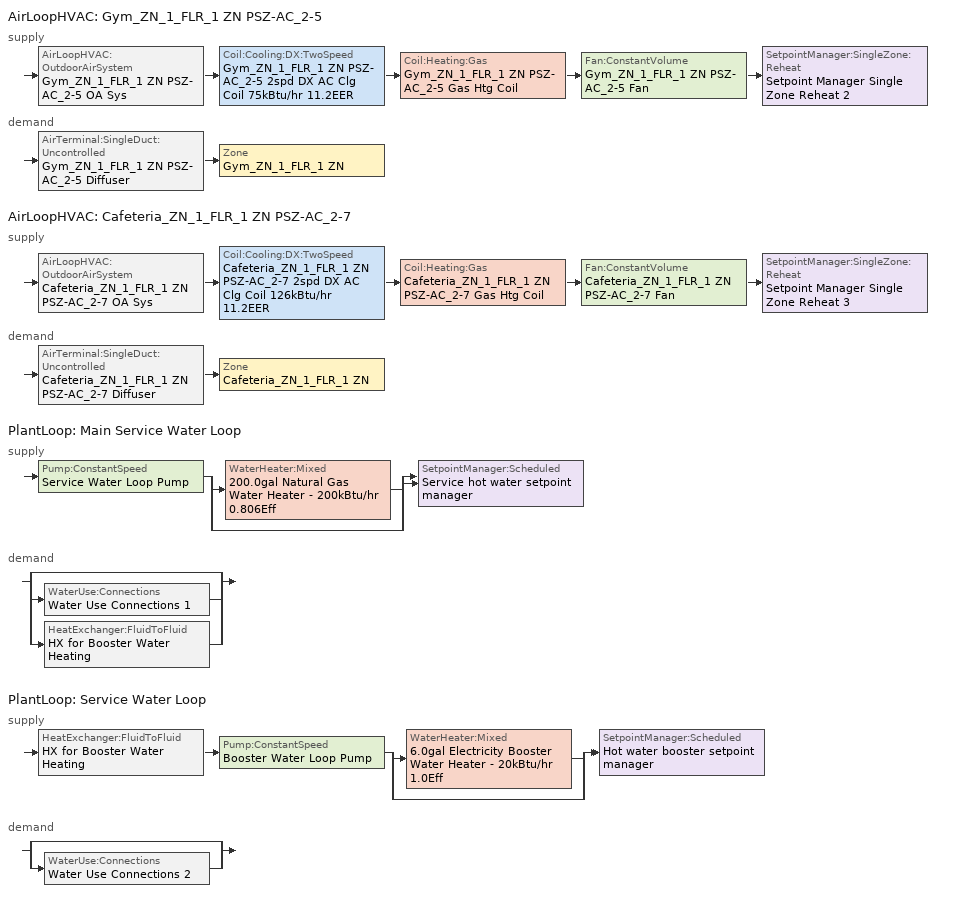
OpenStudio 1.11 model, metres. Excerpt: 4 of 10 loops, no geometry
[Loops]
AirLoopHVAC 'Gym_ZN_1_FLR_1 ZN PSZ-AC_2-5'
 supply: AirLoopHVAC:OutdoorAirSystem 'Gym_ZN_1_FLR_1 ZN PSZ-AC_2-5 OA Sys' > Coil:Cooling:DX:TwoSpeed 'Gym_ZN_1_FLR_1 ZN PSZ-AC_2-5 2spd DX AC Clg Coil 75kBtu/hr 11.2EER' > Coil:Heating:Gas 'Gym_ZN_1_FLR_1 ZN PSZ-AC_2-5 Gas Htg Coil' > Fan:ConstantVolume 'Gym_ZN_1_FLR_1 ZN PSZ-AC_2-5 Fan' > SetpointManager:SingleZone:Reheat 'Setpoint Manager Single Zone Reheat 2'
 demand: AirTerminal:SingleDuct:Uncontrolled 'Gym_ZN_1_FLR_1 ZN PSZ-AC_2-5 Diffuser' > Zone 'Gym_ZN_1_FLR_1 ZN'
AirLoopHVAC 'Cafeteria_ZN_1_FLR_1 ZN PSZ-AC_2-7'
 supply: AirLoopHVAC:OutdoorAirSystem 'Cafeteria_ZN_1_FLR_1 ZN PSZ-AC_2-7 OA Sys' > Coil:Cooling:DX:TwoSpeed 'Cafeteria_ZN_1_FLR_1 ZN PSZ-AC_2-7 2spd DX AC Clg Coil 126kBtu/hr 11.2EER' > Coil:Heating:Gas 'Cafeteria_ZN_1_FLR_1 ZN PSZ-AC_2-7 Gas Htg Coil' > Fan:ConstantVolume 'Cafeteria_ZN_1_FLR_1 ZN PSZ-AC_2-7 Fan' > SetpointManager:SingleZone:Reheat 'Setpoint Manager Single Zone Reheat 3'
 demand: AirTerminal:SingleDuct:Uncontrolled 'Cafeteria_ZN_1_FLR_1 ZN PSZ-AC_2-7 Diffuser' > Zone 'Cafeteria_ZN_1_FLR_1 ZN'
PlantLoop 'Main Service Water Loop'
 supply: Pump:ConstantSpeed 'Service Water Loop Pump' > split
  | WaterHeater:Mixed '200.0gal Natural Gas Water Heater - 200kBtu/hr 0.806Eff'
  | bypass
  join > SetpointManager:Scheduled 'Service hot water setpoint manager'
 demand: split
  | bypass
  | WaterUse:Connections 'Water Use Connections 1'
  | HeatExchanger:FluidToFluid 'HX for Booster Water Heating'
PlantLoop 'Service Water Loop'
 supply: HeatExchanger:FluidToFluid 'HX for Booster Water Heating' > Pump:ConstantSpeed 'Booster Water Loop Pump' > split
  | WaterHeater:Mixed '6.0gal Electricity Booster Water Heater - 20kBtu/hr 1.0Eff'
  | bypass
  join > SetpointManager:Scheduled 'Hot water booster setpoint manager'
 demand: split
  | bypass
  | WaterUse:Connections 'Water Use Connections 2'
[SizingPeriod:DesignDay] Barometric Pressure {Pa}=81198; Sky Clearness=0; Rain Indicator=0; Snow Indicator=0; Day of Month=21; Daylight Saving Time Indicator=0; Dry-Bulb Temperature Range Modifier Type=DefaultMultipliers
Name | Maximum Dry-Bulb Temperature {C} | Daily Dry-Bulb Temperature Range {deltaC} | Humidity Indicating Conditions at Maximum Dry-Bulb | Wind Speed {m/s} | Wind Direction {deg} | Month | Day Type | Humidity Indicating Type | Solar Model Indicator | ASHRAE Taub | ASHRAE Taud
Denver Centennial  Golden   N Ann Clg .4% Condns Enth=>MDB | 27.3 | 15.2 | 59700 | 4.9 | 0 | 7 | SummerDesignDay | Enthalpy | ASHRAETau | 0.424 | 2.025
Denver Centennial  Golden   N Ann Hum_n 99.6% Condns DP=>MCDB | -10.9 | 0 | -21.6 | 3 | 340 | 12 | WinterDesignDay | Dewpoint | ASHRAEClearSky
Denver Centennial  Golden   N Ann Htg Wind 99.6% Condns WS=>MCDB | 3.9 | 0 | 3.9 | 12.2 | 340 | 12 | WinterDesignDay | Wetbulb | ASHRAEClearSky
Denver Centennial  Golden   N Ann Htg 99.6% Condns DB | -18.8 | 0 | -18.8 | 3 | 340 | 12 | WinterDesignDay | Wetbulb | ASHRAEClearSky
Denver Centennial  Golden   N Ann Clg .4% Condns DB=>MWB | 33 | 15.2 | 15.7 | 4.9 | 0 | 7 | SummerDesignDay | Wetbulb | ASHRAETau | 0.424 | 2.025
[Sizing:Zone] Zone Cooling Design Supply Air Temperature Input Method=SupplyAirTemperature; Zone Cooling Design Supply Air Temperature {C}=12.8; Zone Cooling Design Supply Air Temperature Difference {deltaC}=11.11; Zone Heating Design Supply Air Temperature Input Method=SupplyAirTemperature; Zone Heating Design Supply Air Temperature {C}=40; Zone Heating Design Supply Air Temperature Difference {deltaC}=11.11; Zone Cooling Design Supply Air Humidity Ratio {kg-H2O/kg-air}=0.0085; Zone Heating Design Supply Air Humidity Ratio {kg-H2O/kg-air}=0.008; Cooling Design Air Flow Method=DesignDay; Heating Design Air Flow Method=DesignDay; Account for Dedicated Outdoor Air System=No; Dedicated Outdoor Air System Control Strategy=NeutralSupplyAir; Dedicated Outdoor Air Low Setpoint Temperature for Design {C}=autosize; Dedicated Outdoor Air High Setpoint Temperature for Design {C}=autosize
Gym_ZN_1_FLR_1 ZN; Cafeteria_ZN_1_FLR_1 ZN
[Zone equipment]
Gym_ZN_1_FLR_1 ZN: Gym_ZN_1_FLR_1 ZN PSZ-AC_2-5 Diffuser
Cafeteria_ZN_1_FLR_1 ZN: Cafeteria_ZN_1_FLR_1 ZN PSZ-AC_2-7 Diffuser
[PlantLoop] Plant Loop Volume {m3}=Autocalculate; Load Distribution Scheme=Optimal
Name | Maximum Loop Temperature {C} | Minimum Loop Temperature {C}
Main Service Water Loop | 60 | 10
Service Water Loop
[Sizing:Plant] Loop Type=Heating; Loop Design Temperature Difference {deltaC}=5; Sizing Option=NonCoincident; Zone Timesteps in Averaging Window=1; Coincident Sizing Factor Mode=None
Name | Design Loop Exit Temperature {C}
Main Service Water Loop | 60
Service Water Loop | 82.2222
[SetpointManager:Scheduled] Control Variable=Temperature
Name | Schedule
Service hot water setpoint manager | Service Water Loop Temp - 140F
Hot water booster setpoint manager | Service Water Booster Temp - 180.00000000000006F
[AirLoopHVAC] Availability Schedule=SchoolPrimary HVACOperationSchd; Design Supply Air Flow Rate {m3/s}=AutoSize
Name | Availability Manager
Gym_ZN_1_FLR_1 ZN PSZ-AC_2-5 | Availability Manager Night Cycle 6
Cafeteria_ZN_1_FLR_1 ZN PSZ-AC_2-7 | Availability Manager Night Cycle 7
[Sizing:System] Type of Load to Size On=Sensible; Design Outdoor Air Flow Rate {m3/s}=Autosize; Minimum System Air Flow Ratio=1; Preheat Design Temperature {C}=7; Preheat Design Humidity Ratio {kg-H2O/kg-Air}=0.008; Precool Design Temperature {C}=12.8; Precool Design Humidity Ratio {kg-H2O/kg-Air}=0.008; Central Cooling Design Supply Air Temperature {C}=12.8; Central Heating Design Supply Air Temperature {C}=40; Sizing Option=Coincident; 100% Outdoor Air in Cooling=No; 100% Outdoor Air in Heating=No; Central Cooling Design Supply Air Humidity Ratio {kg-H2O/kg-Air}=0.0085; Central Heating Design Supply Air Humidity Ratio {kg-H2O/kg-Air}=0.008; Cooling Design Air Flow Method=DesignDay; Cooling Design Air Flow Rate {m3/s}=0; Heating Design Air Flow Method=DesignDay; Heating Design Air Flow Rate {m3/s}=0; System Outdoor Air Method=ZoneSum; Zone Maximum Outdoor Air Fraction=1; Cooling Supply Air Flow Rate Per Floor Area {m3/s-m2}=0.00996765; Cooling Fraction of Autosized Cooling Supply Air Flow Rate=1; Cooling Supply Air Flow Rate Per Unit Cooling Capacity {m3/s-W}=3.94755e-05; Heating Supply Air Flow Rate Per Floor Area {m3/s-m2}=0.00996765; Heating Fraction of Autosized Heating Supply Air Flow Rate=1; Heating Fraction of Autosized Cooling Supply Air Flow Rate=1; Heating Supply Air Flow Rate Per Unit Heating Capacity {m3/s-W}=3.15882e-05; Cooling Design Capacity Method=CoolingDesignCapacity; Cooling Design Capacity {W}=autosize; Cooling Design Capacity Per Floor Area {W/m2}=234.7; Fraction of Autosized Cooling Design Capacity=1; Heating Design Capacity Method=HeatingDesignCapacity; Heating Design Capacity {W}=autosize; Heating Design Capacity Per Floor Area {W/m2}=157; Fraction of Autosized Heating Design Capacity=1; Central Cooling Capacity Control Method=OnOff
Gym_ZN_1_FLR_1 ZN PSZ-AC_2-5; Cafeteria_ZN_1_FLR_1 ZN PSZ-AC_2-7
[AvailabilityManager:NightCycle] Control Type=CycleOnAny; Thermostat Tolerance {deltaC}=1; Cycling Run Time {s}=3600
Availability Manager Night Cycle 6; Availability Manager Night Cycle 7
[Coil:Cooling:DX:TwoSpeed] Availability Schedule=Always On Discrete; Rated High Speed Total Cooling Capacity {W}=Autosize; Rated High Speed Sensible Heat Ratio=Autosize; Rated High Speed COP {W/W}=3.86542; Rated High Speed Air Flow Rate {m3/s}=Autosize; Rated Low Speed Total Cooling Capacity {W}=Autosize; Rated Low Speed Sensible Heat Ratio=0.69; Rated Low Speed COP {W/W}=3.86542; Condenser Type=AirCooled; High Speed Evaporative Condenser Effectiveness=0; High Speed Evaporative Condenser Air Flow Rate {m3/s}=Autosize; High Speed Evaporative Condenser Pump Rated Power Consumption {W}=Autosize; Low Speed Evaporative Condenser Effectiveness=0; Low Speed Evaporative Condenser Air Flow Rate {m3/s}=Autosize; Low Speed Evaporative Condenser Pump Rated Power Consumption {W}=Autosize; Basin Heater Capacity {W/K}=10; Basin Heater Setpoint Temperature {C}=2
Name | Total Cooling Capacity Function of Temperature Curve | Total Cooling Capacity Function of Flow Fraction Curve | Energy Input Ratio Function of Temperature Curve | Energy Input Ratio Function of Flow Fraction Curve | Part Load Fraction Correlation Curve | Low Speed Total Cooling Capacity Function of Temperature Curve | Low Speed Energy Input Ratio Function of Temperature Curve
Gym_ZN_1_FLR_1 ZN PSZ-AC_2-5 2spd DX AC Clg Coil 75kBtu/hr 11.2EER | CoilClgDXQRatio_fTwbToadbSI 2 | CoilClgDXDblQRatio_fCFMRatio 1 | CoilClgDXEIRRatio_fTwbToadbSI 2 | CoilClgDXDblEIRRatio_fCFMRatio 1 | CoilClgDXEIRRatio_fQFrac 1 | CoilClgDXQRatio_fTwbToadbSI 3 | CoilClgDXEIRRatio_fTwbToadbSI 3
Cafeteria_ZN_1_FLR_1 ZN PSZ-AC_2-7 2spd DX AC Clg Coil 126kBtu/hr 11.2EER | CoilClgDXQRatio_fTwbToadbSI | CoilClgDXDblQRatio_fCFMRatio | CoilClgDXEIRRatio_fTwbToadbSI | CoilClgDXDblEIRRatio_fCFMRatio | CoilClgDXEIRRatio_fQFrac | CoilClgDXQRatio_fTwbToadbSI 1 | CoilClgDXEIRRatio_fTwbToadbSI 1
[Controller:OutdoorAir] Minimum Outdoor Air Flow Rate {m3/s}=Autosize; Maximum Outdoor Air Flow Rate {m3/s}=Autosize; Economizer Control Type=DifferentialDryBulb; Economizer Control Action Type=ModulateFlow; Economizer Maximum Limit Dry-Bulb Temperature {C}=28; Economizer Maximum Limit Enthalpy {J/kg}=64000; Economizer Minimum Limit Dry-Bulb Temperature {C}=-100; Lockout Type=NoLockout; Minimum Limit Type=FixedMinimum; Minimum Outdoor Air Schedule=SchoolPrimary HVACOperationSchd; High Humidity Control=No; Heat Recovery Bypass Control Type=BypassWhenOAFlowGreaterThanMinimum
Name | Controller Mechanical Ventilation
Gym_ZN_1_FLR_1 ZN PSZ-AC_2-5 OA Sys Controller | Controller Mechanical Ventilation 2
Cafeteria_ZN_1_FLR_1 ZN PSZ-AC_2-7 OA Sys Controller | Controller Mechanical Ventilation 3
[Controller:MechanicalVentilation] Availability Schedule=Always On Discrete; System Outdoor Air Method=ZoneSum
Controller Mechanical Ventilation 2; Controller Mechanical Ventilation 3
[AirLoopHVAC:OutdoorAirSystem]
Name | Controller
Gym_ZN_1_FLR_1 ZN PSZ-AC_2-5 OA Sys | Gym_ZN_1_FLR_1 ZN PSZ-AC_2-5 OA Sys Controller
Cafeteria_ZN_1_FLR_1 ZN PSZ-AC_2-7 OA Sys | Cafeteria_ZN_1_FLR_1 ZN PSZ-AC_2-7 OA Sys Controller
[SetpointManager:SingleZone:Reheat] Minimum Supply Air Temperature {C}=10; Maximum Supply Air Temperature {C}=50
Name | Control Zone
Setpoint Manager Single Zone Reheat 2 | Gym_ZN_1_FLR_1 ZN
Setpoint Manager Single Zone Reheat 3 | Cafeteria_ZN_1_FLR_1 ZN
[Fan:ConstantVolume] Availability Schedule=SchoolPrimary HVACOperationSchd; Fan Efficiency=0.54; Pressure Rise {Pa}=622.722; Maximum Flow Rate {m3/s}=AutoSize; Motor Efficiency=0.9
Gym_ZN_1_FLR_1 ZN PSZ-AC_2-5 Fan; Cafeteria_ZN_1_FLR_1 ZN PSZ-AC_2-7 Fan
[Coil:Heating:Gas] Availability Schedule=Always On Discrete; Gas Burner Efficiency=0.8; Nominal Capacity {W}=AutoSize; Parasitic Electric Load {W}=0; Parasitic Gas Load {W}=0
Gym_ZN_1_FLR_1 ZN PSZ-AC_2-5 Gas Htg Coil; Cafeteria_ZN_1_FLR_1 ZN PSZ-AC_2-7 Gas Htg Coil
[AirTerminal:SingleDuct:Uncontrolled] Availability Schedule=Always On Discrete; Maximum Air Flow Rate {m3/s}=AutoSize
Gym_ZN_1_FLR_1 ZN PSZ-AC_2-5 Diffuser; Cafeteria_ZN_1_FLR_1 ZN PSZ-AC_2-7 Diffuser
[Pump:ConstantSpeed] Rated Flow Rate {m3/s}=autosize; Rated Power Consumption {W}=autosize; Fraction of Motor Inefficiencies to Fluid Stream=0; Pump Control Type=Intermittent
Name | Rated Pump Head {Pa} | Motor Efficiency
Service Water Loop Pump | 29891 | 0.3
Booster Water Loop Pump | 0 | 1
[WaterHeater:Mixed] Deadband Temperature Difference {deltaC}=2; Maximum Temperature Limit {C}=82.2222; Heater Control Type=Cycle; Off Cycle Parasitic Heat Fraction to Tank=0.8; On Cycle Parasitic Heat Fraction to Tank=0; Ambient Temperature Indicator=Schedule; Use Side Effectiveness=1; Source Side Effectiveness=1; Use Side Design Flow Rate {m3/s}=autosize; Source Side Design Flow Rate {m3/s}=autosize; Indirect Water Heating Recovery Time {hr}=1.5
Name | Tank Volume {m3} | Setpoint Temperature Schedule | Heater Maximum Capacity {W} | Heater Fuel Type | Heater Thermal Efficiency | Off Cycle Parasitic Fuel Consumption Rate {W} | Off Cycle Parasitic Fuel Type | On Cycle Parasitic Fuel Consumption Rate {W} | On Cycle Parasitic Fuel Type | Ambient Temperature Schedule | Off Cycle Loss Coefficient to Ambient Temperature {W/K} | On Cycle Loss Coefficient to Ambient Temperature {W/K}
200.0gal Natural Gas Water Heater - 200kBtu/hr 0.806Eff | 0.757082 | Service Water Loop Temp - 140F | 58614.2 | NaturalGas | 0.805778 | 783.965 | NaturalGas | 783.965 | NaturalGas | Water Heater Ambient Temp Schedule - 70F | 8.70878 | 8.70878
6.0gal Electricity Booster Water Heater - 20kBtu/hr 1.0Eff | 0.0227125 | Service Water Booster Temp - 180.00000000000006F | 6000.04 | Electricity | 1 | 0 | Electricity | 0 | Electricity | Water Heater Ambient Temp Schedule - 70F 1 | 0.796809 | 0.796809
[WaterUse:Connections]
Name | Water Use Equipment Name 1
Water Use Connections 1 | Main Service Water Use 1.7gal/min
Water Use Connections 2 | Booster Water Fixture - 1.0000000000000002 gal/min at 27.901234567901326F
[WaterUse:Equipment:Definition]
Name | Peak Flow Rate {m3/s} | Target Temperature Schedule | Sensible Fraction Schedule | Latent Fraction Schedule
Main Service Water Use Def 1.7gal/min | 0.000107253 | Mixed Water At Faucet Temp - 140F | Fraction Sensible - 0.2 | Fraction Latent - 0.05
Water Fixture Def - 1.0000000000000002 gal/min | 6.30902e-05 | Schedule Ruleset 5
[WaterUse:Equipment] Flow Rate Fraction Schedule=SchoolPrimary BLDG_SWH_SCH
Name | Water Use Equipment Definition
Main Service Water Use 1.7gal/min | Main Service Water Use Def 1.7gal/min
Booster Water Fixture - 1.0000000000000002 gal/min at 27.901234567901326F | Water Fixture Def - 1.0000000000000002 gal/min
[HeatExchanger:FluidToFluid]
HX for Booster Water Heating: Loop Demand Side Design Flow Rate {m3/s}=autosize; Loop Supply Side Design Flow Rate {m3/s}=autosize; Heat Exchange Model Type=Ideal; Heat Exchanger U-Factor Times Area Value {W/K}=autosize; Control Type=UncontrolledOn; Minimum Temperature Difference to Activate Heat Exchanger {deltaC}=0.01; Heat Transfer Metering End Use Type=LoopToLoop; Component Override Cooling Control Temperature Mode=Loop; Sizing Factor=1; Operation Minimum Temperature Limit {C}=0; Operation Maximum Temperature Limit {C}=100
[SetpointManager:OutdoorAirPretreat] Minimum Setpoint Temperature {C}=-99; Maximum Setpoint Temperature {C}=99; Minimum Setpoint Humidity Ratio {kgWater/kgDryAir}=1e-05; Maximum Setpoint Humidity Ratio {kgWater/kgDryAir}=1
Setpoint Manager Outdoor Air Pretreat 6; Setpoint Manager Outdoor Air Pretreat 7
[Schedule:Ruleset]
Name | Default Day Schedule | Summer Design Day Schedule | Winter Design Day Schedule
SchoolPrimary HVACOperationSchd | SchoolPrimary HVACOperationSchd Default | SchoolPrimary HVACOperationSchd Summer Design Day | SchoolPrimary HVACOperationSchd Winter Design Day
Service Water Loop Temp - 140F | Service Water Loop Temp - 140F Default
Water Heater Ambient Temp Schedule - 70F | Water Heater Ambient Temp Schedule - 70F Default
Fraction Sensible - 0.2 | Schedule Day 55
Fraction Latent - 0.05 | Schedule Day 56
Mixed Water At Faucet Temp - 140F | Schedule Day 57
SchoolPrimary BLDG_SWH_SCH | SchoolPrimary BLDG_SWH_SCH Default | SchoolPrimary BLDG_SWH_SCH Summer Design Day | SchoolPrimary BLDG_SWH_SCH Winter Design Day
Service Water Booster Temp - 180.00000000000006F | Service Water Booster Temp - 180.00000000000006F Default
Water Heater Ambient Temp Schedule - 70F 1 | Water Heater Ambient Temp Schedule - 70F Default 1
Schedule Ruleset 5 | Schedule Day 62
[Schedule:Day]
SchoolPrimary HVACOperationSchd Default; SchoolPrimary BLDG_SWH_SCH Default; SchoolPrimary BLDG_SWH_SCH Sun|Sat Day; SchoolPrimary BLDG_SWH_SCH Sun|Sat Day 1; SchoolPrimary BLDG_SWH_SCH Sat Day: 24, 0, 0
SchoolPrimary HVACOperationSchd Winter Design Day; SchoolPrimary HVACOperationSchd Summer Design Day; SchoolPrimary HVACOperationSchd WntrDsn|SmrDsn|Wkdy Day: 7, 0, 0, 21, 0, 1, 24, 0, 0
Service Water Loop Temp - 140F Default; Schedule Day 57: 24, 0, 60
Water Heater Ambient Temp Schedule - 70F Default; Water Heater Ambient Temp Schedule - 70F Default 1: 24, 0, 21.1111
Schedule Day 55: 24, 0, 0.2
Schedule Day 56: 24, 0, 0.05
SchoolPrimary BLDG_SWH_SCH Summer Design Day: 7, 0, 0.05, 8, 0, 0.1, 9, 0, 0.34, 10, 0, 0.6, 11, 0, 0.63, 12, 0, 0.72, 13, 0, 0.79, 14, 0, 0.83, 15, 0, 0.61, 16, 0, 0.65, 18, 0, 0.1, 19, 0, 0.19, 20, 0, 0.25, 22, 0, 0.22, 23, 0, 0.12, 24, 0, 0.09
SchoolPrimary BLDG_SWH_SCH Wkdy Day; SchoolPrimary BLDG_SWH_SCH Wkdy Day 2: 8, 0, 0, 9, 0, 0.34, 10, 0, 0.6, 11, 0, 0.63, 12, 0, 0.72, 13, 0, 0.79, 14, 0, 0.83, 15, 0, 0.61, 16, 0, 0.65, 18, 0, 0.1, 19, 0, 0.19, 20, 0, 0.25, 24, 0, 0
SchoolPrimary BLDG_SWH_SCH Winter Design Day: 9, 0, 0.03, 13, 0, 0.05, 24, 0, 0.03
SchoolPrimary BLDG_SWH_SCH Wkdy Day 1: 8, 0, 0, 18, 0, 0.1, 19, 0, 0.19, 20, 0, 0.25, 24, 0, 0
Service Water Booster Temp - 180.00000000000006F Default: 24, 0, 82.2222
Schedule Day 62: 24, 0, -2.27709
[Schedule:Rule] Date Specification Type=DateRange
Name | Schedule Ruleset | Rule Order | Day Schedule | Apply Monday | Apply Tuesday | Apply Wednesday | Apply Thursday | Apply Friday | Start Month | Start Day | End Month | End Day | Apply Sunday | Apply Saturday
Schedule Rule 70 | SchoolPrimary HVACOperationSchd | 0 | SchoolPrimary HVACOperationSchd WntrDsn|SmrDsn|Wkdy Day | Yes | Yes | Yes | Yes | Yes | 1 | 1 | 12 | 31
Schedule Rule 89 | SchoolPrimary BLDG_SWH_SCH | 5 | SchoolPrimary BLDG_SWH_SCH Sun|Sat Day |  |  |  |  |  | 1 | 1 | 6 | 15 | Yes | Yes
Schedule Rule 90 | SchoolPrimary BLDG_SWH_SCH | 4 | SchoolPrimary BLDG_SWH_SCH Wkdy Day | Yes | Yes | Yes | Yes | Yes | 1 | 1 | 6 | 15
Schedule Rule 91 | SchoolPrimary BLDG_SWH_SCH | 3 | SchoolPrimary BLDG_SWH_SCH Sun|Sat Day 1 |  |  |  |  |  | 6 | 16 | 9 | 15 | Yes | Yes
Schedule Rule 92 | SchoolPrimary BLDG_SWH_SCH | 2 | SchoolPrimary BLDG_SWH_SCH Wkdy Day 1 | Yes | Yes | Yes | Yes | Yes | 6 | 16 | 9 | 15
Schedule Rule 93 | SchoolPrimary BLDG_SWH_SCH | 1 | SchoolPrimary BLDG_SWH_SCH Sat Day |  |  |  |  |  | 9 | 16 | 12 | 31 |  | Yes
Schedule Rule 94 | SchoolPrimary BLDG_SWH_SCH | 0 | SchoolPrimary BLDG_SWH_SCH Wkdy Day 2 | Yes | Yes | Yes | Yes | Yes | 9 | 16 | 12 | 31
[Schedule:Constant]
Always On Discrete: Value=1
[Curve:Biquadratic] Minimum Value of x=13.89; Maximum Value of x=25; Minimum Value of y=23.89; Maximum Value of y=46.11; Minimum Curve Output=0.77
Name | Coefficient1 Constant | Coefficient2 x | Coefficient3 x**2 | Coefficient4 y | Coefficient5 y**2 | Coefficient6 x*y | Maximum Curve Output
CoilClgDXQRatio_fTwbToadbSI; CoilClgDXQRatio_fTwbToadbSI 1; CoilClgDXQRatio_fTwbToadbSI 2; CoilClgDXQRatio_fTwbToadbSI 3 | 0.86779 | 0.014245 | 0.000554 | -0.007569 | 3.2e-05 | -0.000191 | 1.29
CoilClgDXEIRRatio_fTwbToadbSI; CoilClgDXEIRRatio_fTwbToadbSI 1; CoilClgDXEIRRatio_fTwbToadbSI 2; CoilClgDXEIRRatio_fTwbToadbSI 3 | 0.116709 | 0.028458 | -0.000411 | 0.021422 | 0.000162 | -0.00068 | 1.33
[Curve:Cubic]
Name | Coefficient1 Constant | Coefficient2 x | Coefficient3 x**2 | Coefficient4 x**3 | Minimum Value of x | Maximum Value of x | Minimum Curve Output | Maximum Curve Output
CoilClgDXDblQRatio_fCFMRatio; CoilClgDXDblQRatio_fCFMRatio 1 | 0.472786 | 1.243342 | -1.03871 | 0.322578 | -100 | 100 | 0.47
CoilClgDXDblEIRRatio_fCFMRatio; CoilClgDXDblEIRRatio_fCFMRatio 1 | 1.007948 | 0.345441 | -0.692289 | 0.338899 | 0 | 1
CoilClgDXEIRRatio_fQFrac; CoilClgDXEIRRatio_fQFrac 1 | 0 | 5.1091 | -8.5515 | 4.4744 | 0.7 | 1 | 0.92 | 1
